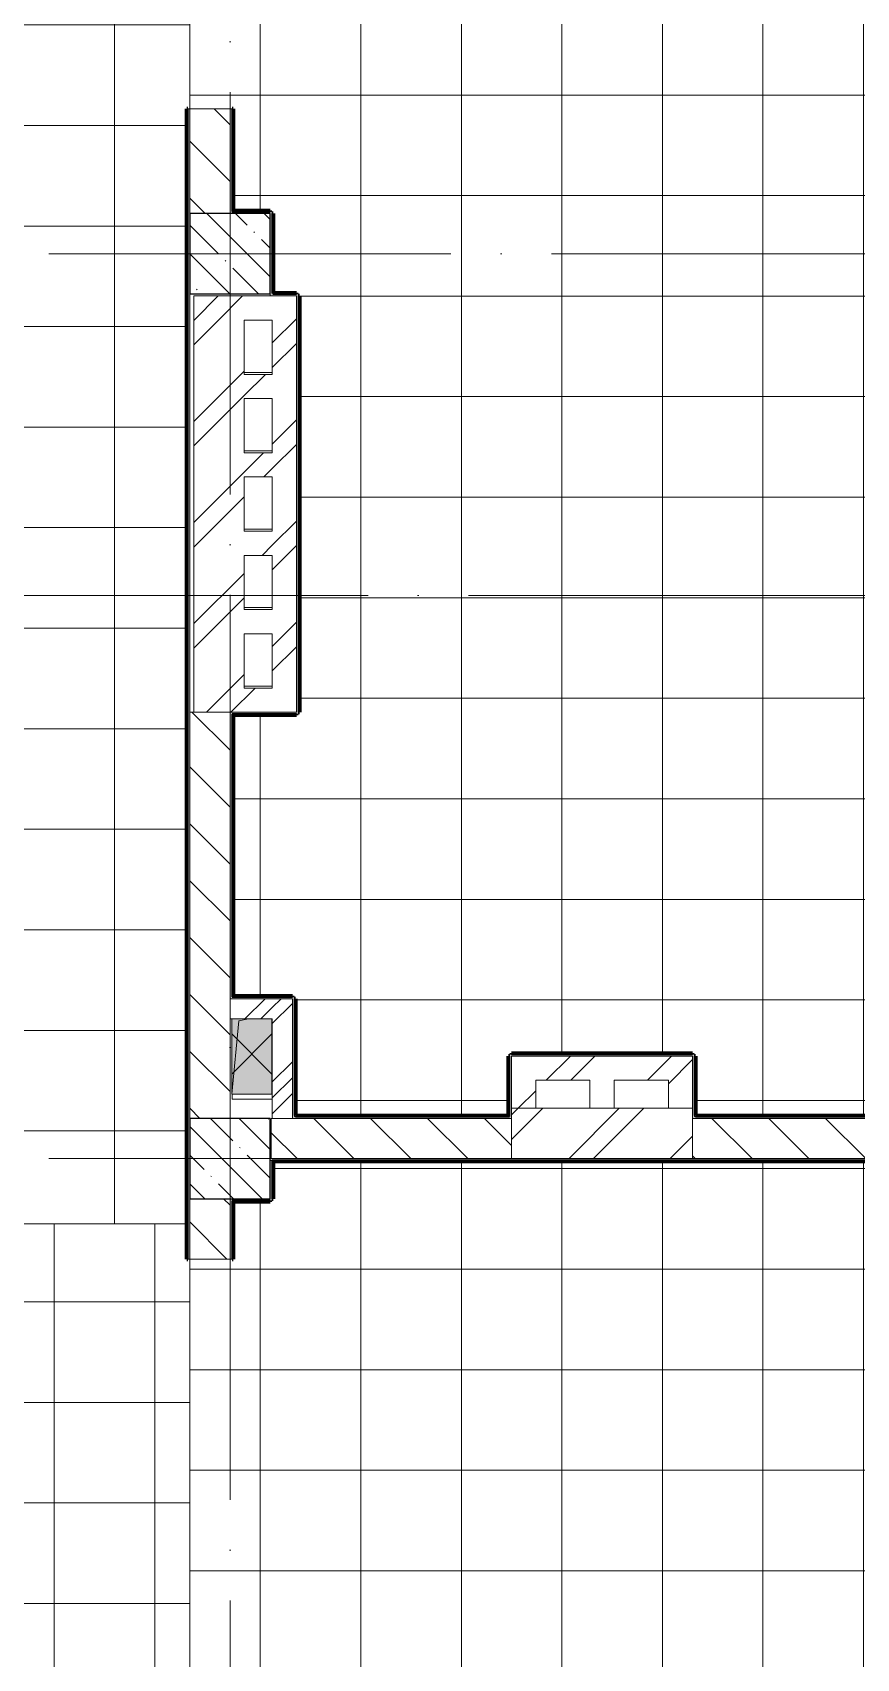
# Model space of a CAD drawing. Header units: millimetres. Extents: x 97 to 215964, y -4577 to 60645.
# Drawn here: x 203066 to 207163, y 10639 to 18725 of the extents above; entities that cross this region are included whole.
import ezdxf

# ---------------------------------------------------------------- set-up
doc = ezdxf.new("R2010")
doc.units = ezdxf.units.MM
doc.linetypes.add('ADSK_Линия сетки', pattern=[2500, 2000, -250, 0, -250])
for name, color, linetype, lineweight in [('A-DETL-GENF-OTLN', 92, 'Continuous', 9), ('A-FLOR-____-OTLN', 192, 'Continuous', 9), ('A-FLOR-____-PATT', 8, 'Continuous', 9), ('A-GENM-____-OTLN', 13, 'Continuous', 9), ('A-WALL-____-MCUT', 113, 'Continuous', 9), ('A-WALL-____-PATT', 111, 'Continuous', 9), ('I-WALL-____-OTLN', 2, 'Continuous', 9), ('S-COLS-____-MCUT', 52, 'Continuous', 9), ('S-COLS-____-OTLN', 52, 'Continuous', 9), ('S-GRID-____-OTLN', 1, 'Continuous', 9)]:
    doc.layers.add(name, color=color, linetype=linetype, lineweight=lineweight)
pattern_1 = [(135, (0, 0), (-141.42136, -141.42136), [])]
pattern_2 = [(45, (0, 0), (-251.4472, 251.4472), []), (45, (0, 381), (-251.4472, 251.4472), [])]
pattern_3 = [(45, (0, 0), (-224.5064, 224.5064), []), (45, (79.38, 0), (0, 449.0128), []), (45, (-79.38, 0), (0, 449.0128), [])]

# ---------------------------------------------------------------- blocks, each defined once
blk = doc.blocks.new('BSC_Колонна _Прямоугольная - 400x400-V94-О_АИ_ПП_8_400_Целиком')
at = {"layer": 'S-COLS-____-OTLN', "lineweight": 5}
h = blk.add_hatch(dxfattribs=at)
h.set_pattern_fill('FP_104', color=256, style=0, pattern_type=2)
h.set_pattern_definition([(135, (-145249.98, -17625), (-142.56192, -142.56192), []), (135, (-145107.42, -17625), (-142.56192, -142.56192), [252.016, -50.403, 3.353, -47.05])])
h.paths.add_polyline_path([(200, -200), (200, 200), (-200, 200), (-200, -200), (127.9, -200)])
at = {"layer": 'S-COLS-____-MCUT', "color": 130, "lineweight": 25}
for p, q in [((200, 200), (-200, 200)), ((-200, 200), (-200, -200)), ((200, -200), (200, 200)), ((-200, -200), (200, -200))]:
    blk.add_line(p, q, dxfattribs=at)
blk = doc.blocks.new('BSC_Колонна _Прямоугольная - 400x400-V96-О_АИ_ПП_8_400_Целиком')
at = {"layer": 'S-COLS-____-OTLN', "lineweight": 5}
h = blk.add_hatch(dxfattribs=at)
h.set_pattern_fill('FP_106', color=256, style=0, pattern_type=2)
h.set_pattern_definition([(135, (-145249.98, -13125), (-142.56192, -142.56192), []), (135, (-145107.42, -13125), (-142.56192, -142.56192), [252.016, -50.403, 3.353, -47.05])])
h.paths.add_polyline_path([(-200, -200), (200, -200), (200, 200), (-200, 200)])
at = {"layer": 'S-COLS-____-MCUT', "color": 130, "lineweight": 25}
for p, q in [((200, 200), (-200, 200)), ((-200, 200), (-200, -200)), ((200, -200), (200, 200)), ((-200, -200), (200, -200))]:
    blk.add_line(p, q, dxfattribs=at)
blk = doc.blocks.new('0083_СОШ675_АР_R22_rvt-1-О_АИ_ПП_8_400_Целиком')
at = {"layer": 'A-WALL-____-PATT', "lineweight": 5}
h = blk.add_hatch(dxfattribs=at)
h.set_pattern_fill('FP_10', color=10, style=0, pattern_type=2)
h.set_pattern_definition(pattern_1)
h.paths.add_polyline_path([(145250, 17825), (145250, 18345), (145050, 18345), (145050, 17825)])
h.paths.add_polyline_path([(145050, 20845), (145250, 20845), (145250, 20990), (145050, 20990)])
h = blk.add_hatch(dxfattribs=at)
h.set_pattern_fill('FP_7', color=10, style=0, pattern_type=2)
h.set_pattern_definition(pattern_2)
h.paths.add_polyline_path([(145460, 17295), (145460, 17415), (145070, 17415), (145070, 17295), (145377.9, 17295)])
h = blk.add_hatch(dxfattribs=at)
h.set_pattern_fill('FP_7', color=10, style=0, pattern_type=2)
h.set_pattern_definition(pattern_2)
h.paths.add_polyline_path([(145460, 15345), (145580, 15345), (145580, 17415), (145460, 17415), (145460, 15465)])
h = blk.add_hatch(dxfattribs=at)
h.set_pattern_fill('FP_7', color=10, style=0, pattern_type=2)
h.set_pattern_definition(pattern_2)
h.paths.add_polyline_path([(145070, 15465), (145320, 15465), (145320, 17295), (145070, 17295), (145070, 15757.4)])
h = blk.add_hatch(dxfattribs=at)
h.set_pattern_fill('FP_7', color=10, style=0, pattern_type=2)
h.set_pattern_definition(pattern_2)
h.paths.add_polyline_path([(145460, 16905), (145460, 17025), (145320, 17025), (145320, 16905), (145377.9, 16905)])
h = blk.add_hatch(dxfattribs=at)
h.set_pattern_fill('FP_7', color=10, style=0, pattern_type=2)
h.set_pattern_definition(pattern_2)
h.paths.add_polyline_path([(145460, 16515), (145460, 16635), (145320, 16635), (145320, 16515), (145377.9, 16515)])
h = blk.add_hatch(dxfattribs=at)
h.set_pattern_fill('FP_7', color=10, style=0, pattern_type=2)
h.set_pattern_definition(pattern_2)
h.paths.add_polyline_path([(145460, 16125), (145460, 16245), (145320, 16245), (145320, 16125), (145377.9, 16125)])
h = blk.add_hatch(dxfattribs=at)
h.set_pattern_fill('FP_7', color=10, style=0, pattern_type=2)
h.set_pattern_definition(pattern_2)
h.paths.add_polyline_path([(145460, 15345), (145460, 15465), (145070, 15465), (145070, 15345), (145377.9, 15345)])
h = blk.add_hatch(dxfattribs=at)
h.set_pattern_fill('FP_10', color=10, style=0, pattern_type=2)
h.set_pattern_definition(pattern_1)
h.paths.add_polyline_path([(145250, 13325), (145250, 15345), (145050, 15345), (145050, 13325)])
h = blk.add_hatch(dxfattribs=at)
h.set_pattern_fill('FP_11', color=10, style=0, pattern_type=2)
h.set_pattern_definition(pattern_3)
h.paths.add_polyline_path([(145460, 13820), (145460, 13920), (145250, 13920), (145250, 13820), (145377.9, 13820)])
h = blk.add_hatch(dxfattribs=at)
h.set_pattern_fill('FP_11', color=10, style=0, pattern_type=2)
h.set_pattern_definition(pattern_3)
h.paths.add_polyline_path([(145460, 13325), (145560, 13325), (145560, 13920), (145460, 13920), (145460, 13803.3)])
h = blk.add_hatch(dxfattribs=at)
h.set_pattern_fill('FP_7', color=10, style=0, pattern_type=2)
h.set_pattern_definition(pattern_2)
h.paths.add_polyline_path([(146770, 13375.1), (146770, 13635.1), (146650, 13635.1), (146650, 13375.1)])
h = blk.add_hatch(dxfattribs=at)
h.set_pattern_fill('FP_7', color=10, style=0, pattern_type=2)
h.set_pattern_definition(pattern_2)
h.paths.add_polyline_path([(146950.1, 13515.1), (147430, 13515.1), (147430, 13635.1), (146770, 13635.1), (146770, 13515.1)])
h = blk.add_hatch(dxfattribs=at)
h.set_pattern_fill('FP_7', color=10, style=0, pattern_type=2)
h.set_pattern_definition(pattern_2)
h.paths.add_polyline_path([(147550, 13375.1), (147550, 13635.1), (147430, 13635.1), (147430, 13375.1)])
h = blk.add_hatch(dxfattribs=at)
h.set_pattern_fill('FP_7', color=10, style=0, pattern_type=2)
h.set_pattern_definition(pattern_2)
h.paths.add_polyline_path([(147160, 13375.1), (147160, 13515.1), (147040, 13515.1), (147040, 13375.1)])
h = blk.add_hatch(dxfattribs=at)
h.set_pattern_fill('FP_7', color=10, style=0, pattern_type=2)
h.set_pattern_definition(pattern_2)
h.paths.add_polyline_path([(147550, 13125.1), (147550, 13375.1), (146650, 13375.1), (146650, 13125.1), (147264.6, 13125.1)])
h = blk.add_hatch(dxfattribs=at)
h.set_pattern_fill('FP_10', color=10, style=0, pattern_type=2)
h.set_pattern_definition(pattern_1)
h.paths.add_polyline_path([(146650, 13125), (146650, 13325), (145455, 13325), (145455, 13125), (146635.7, 13125)])
h = blk.add_hatch(dxfattribs=at)
h.set_pattern_fill('FP_10', color=10, style=0, pattern_type=2)
h.set_pattern_definition(pattern_1)
h.paths.add_polyline_path([(151666.7, 13125), (152545, 13125), (152545, 13325), (147550, 13325), (147550, 13125), (150409, 13125)])
h = blk.add_hatch(dxfattribs=at)
h.set_pattern_fill('FP_10', color=10, style=0, pattern_type=2)
h.set_pattern_definition(pattern_1)
h.paths.add_polyline_path([(145250, 8825), (145250, 10125), (145050, 10125), (145050, 8825)])
h.paths.add_polyline_path([(145250, 12625), (145250, 12925), (145050, 12925), (145050, 12625)])
at = {"layer": 'A-FLOR-____-OTLN', "color": 90}
for p, q in [((145460, 17035), (145320, 17035)), ((145460, 16645), (145320, 16645)), ((145460, 16255), (145320, 16255)), ((145460, 15865), (145320, 15865)), ((145460, 15475), (145320, 15475)), ((147160, 13515), (147430, 13515)), ((145260, 13420), (145260, 13445)), ((145460, 13420), (145260, 13420))]:
    blk.add_line(p, q, dxfattribs=at)
at = {"layer": 'A-WALL-____-MCUT', "color": 50, "lineweight": 13}
for p, q in [((145050, 18345), (145050, 17825)), ((145250, 18345), (145050, 18345)), ((145250, 17825), (145250, 18345)), ((145460, 17415), (145070, 17415)), ((145070, 17415), (145070, 17295)), ((145580, 17415), (145460, 17415)), ((145580, 15345), (145580, 17415)), ((145070, 17295), (145070, 15465)), ((145320, 17295), (145460, 17295)), ((145320, 17025), (145320, 17295)), ((145460, 17295), (145460, 17025)), ((145460, 17025), (145320, 17025)), ((145320, 16905), (145460, 16905)), ((145320, 16635), (145320, 16905)), ((145460, 16905), (145460, 16635)), ((145460, 16635), (145320, 16635)), ((145320, 16515), (145460, 16515)), ((145320, 16245), (145320, 16515)), ((145460, 16515), (145460, 16245)), ((145460, 16245), (145320, 16245)), ((145320, 16125), (145460, 16125)), ((145320, 15855), (145320, 16125)), ((145460, 16125), (145460, 15855)), ((145460, 15855), (145320, 15855)), ((145320, 15735), (145460, 15735)), ((145320, 15465), (145320, 15735)), ((145460, 15735), (145460, 15465)), ((145070, 15465), (145070, 15345)), ((145460, 15465), (145320, 15465)), ((145050, 15345), (145050, 13325)), ((145070, 15345), (145050, 15345)), ((145250, 15345), (145460, 15345)), ((145250, 13325), (145250, 15345)), ((145460, 15345), (145580, 15345)), ((145460, 13920), (145250, 13920)), ((145250, 13920), (145250, 13820)), ((145560, 13920), (145460, 13920)), ((145560, 13325), (145560, 13920)), ((145250, 13820), (145460, 13820)), ((145460, 13820), (145460, 13325)), ((146770, 13635.1), (146650, 13635.1)), ((146650, 13635.1), (146650, 13375.1)), ((147430, 13635.1), (146770, 13635.1)), ((147550, 13635.1), (147430, 13635.1)), ((147550, 13375.1), (147550, 13635.1)), ((146770, 13375.1), (146770, 13515.1)), ((146770, 13515.1), (147040, 13515.1)), ((147040, 13515.1), (147040, 13375.1)), ((147160, 13515.1), (147430, 13515.1)), ((147160, 13375.1), (147160, 13515.1)), ((147430, 13515.1), (147430, 13375.1)), ((146650, 13375.1), (146770, 13375.1)), ((147550, 13375.1), (146650, 13375.1)), ((146650, 13375.1), (146650, 13325)), ((147040, 13375.1), (147160, 13375.1)), ((147430, 13375.1), (147550, 13375.1)), ((147550, 13325), (147550, 13375.1)), ((146650, 13325), (145455, 13325)), ((145455, 13325), (145455, 13125)), ((145460, 13325), (145560, 13325)), ((152545, 13325), (147550, 13325)), ((145455, 13125), (146650, 13125)), ((146650, 13125.1), (147550, 13125.1)), ((147550, 13125), (152545, 13125)), ((145050, 12925), (145050, 12625)), ((145250, 12625), (145250, 12925)), ((145050, 12625), (145250, 12625))]:
    blk.add_line(p, q, dxfattribs=at)
at = {"layer": 'A-WALL-____-MCUT', "color": 10, "lineweight": 5}
for p, q in [((145250, 15345), (145070, 15345)), ((146650, 13325), (146650, 13125.1)), ((146650, 13125), (146650, 13325)), ((147550, 13325), (147550, 13125)), ((147550, 13125.1), (147550, 13325))]:
    blk.add_line(p, q, dxfattribs=at)
at = {"layer": 'S-COLS-____-OTLN', "color": 90, "lineweight": 9}
for name, p in [('BSC_Колонна _Прямоугольная - 400x400-V94-О_АИ_ПП_8_400_Целиком', (145250, 17625)), ('BSC_Колонна _Прямоугольная - 400x400-V96-О_АИ_ПП_8_400_Целиком', (145250, 13125))]:
    blk.add_blockref(name, p, dxfattribs=at)
blk = doc.blocks.new('MiraCad_GMd_-Ut_TaskBox_FormHorizon - MiraCad_GMd_-Ut_TaskBox_FormHorizon-V141-О_АИ_ПП_8_400_Целиком')
at = {"layer": 'A-DETL-GENF-OTLN', "lineweight": 18}
for points in [[(-100, -200), (-64.6, 164.6), (-16, 175), (-100, 175), (-100, 158.3)], [(100, -200), (100, 175), (-100, 175), (-100, -200), (19.6, -200)]]:
    blk.add_hatch(color=256, dxfattribs=at).paths.add_polyline_path(points)
at = {"layer": 'A-DETL-GENF-OTLN', "color": 7}
for p, q in [((-100, 175), (-100, -200)), ((-100, 175), (-100, -200)), ((-100, -200), (-64.6, 164.6)), ((-100, -200), (-64.6, 164.6)), ((-64.6, 164.6), (-16, 175)), ((-64.6, 164.6), (-16, 175)), ((100, 175), (100, -200)), ((100, -200), (-100, -200))]:
    blk.add_line(p, q, dxfattribs=at)
at = {"layer": 'A-GENM-____-OTLN', "color": 170, "lineweight": 18}
for p, q in [((-100, 175), (-100, -200)), ((100, -200), (100, 175)), ((100, 100), (-100, -100)), ((-100, 100), (100, -100)), ((-100, -200), (100, -200))]:
    blk.add_line(p, q, dxfattribs=at)
blk = doc.blocks.new('0083_СОШ675_ВК_R22_rvt-1-О_АИ_ПП_8_400_Целиком')
at = {"layer": 'A-GENM-____-OTLN', "color": 170, "lineweight": 18}
blk.add_blockref('MiraCad_GMd_-Ut_TaskBox_FormHorizon - MiraCad_GMd_-Ut_TaskBox_FormHorizon-V141-О_АИ_ПП_8_400_Целиком', (145358.3, 13645), dxfattribs=at)

msp = doc.modelspace()

# ---------------------------------------------------------------- hatches: boundary and pattern name
at = {"layer": 'A-FLOR-____-PATT'}
h = msp.add_hatch(dxfattribs=at)
h.set_pattern_fill('FP_206', color=256, style=0, pattern_type=2)
h.set_pattern_definition([(270, (201472.87, 27262.5), (500, 3e-14), []), (0, (201472.87, 27262.5), (0, 500), [])])
h.paths.add_polyline_path([(197924.802038, 37392.628452), (197923.387824, 37392.628452), (197924.667312, 37391.10716)])
h.paths.add_polyline_path([(197788.192734, 37236.941352), (197788.011005, 37237.629401), (197788.011005, 37236.947612)])
h.paths.add_polyline_path([(197767.887824, 37235.622618), (197772.974177, 37236.445886), (197767.024761, 37236.184575)])
h.paths.add_polyline_path([(197611.611796, 37385.366863), (197611.387824, 37392.628452), (197610.973611, 37392.628452), (197611.193323, 37390.128452)])
h.paths.add_polyline_path([(199410.387824, 13382.982684), (199410.387824, 13381.56847), (199412.887824, 13382.761283)])
h.paths.add_polyline_path([(199566.074924, 13246.37338), (199565.386875, 13246.191651), (199565.918382, 13241.828751)])
h.paths.add_polyline_path([(199417.649412, 13069.792442), (199420.195401, 13069.193404), (199415.100951, 13069.56847)])
h.paths.add_polyline_path([(200402.52062, 12800), (203832.865903, 12800.657374), (203832.865903, 18345), (203847.865903, 18345), (203847.865903, 20845), (203832.865903, 20845), (203832.865903, 27299.999414), (203847.865903, 27299.999414), (203847.700658, 29799.999414), (203832.865903, 29799.999414), (203832.865903, 36649.999414), (203847.865903, 36649.999414), (203847.865903, 39149.999414), (203832.865903, 39149.999414), (203832.865903, 42694.998706), (203847.865903, 42694.998706), (203847.865903, 43944.998706), (203832.865903, 43944.998706), (203832.865903, 45324.968424), (199262.887824, 45324.968424), (199262.887824, 39459.99902), (199247.865903, 39459.99902), (199247.887824, 38359.99902), (199262.887824, 38359.99902), (199262.887824, 37555.15091), (199257.887824, 37555.15091), (199257.887824, 37545.151496), (199247.887824, 37545.151496), (199247.865903, 37540.151496), (198019.022324, 37540.151496), (198019.022324, 37535.151496), (197925.387824, 37535.151496), (197924.762891, 37382.820875), (197918.31036, 37348.891829), (197916.481042, 37342.038512), (197911.046857, 37328.878452), (197903.767744, 37314.878452), (197895.349741, 37300.680243), (197890.198852, 37294.711504), (197884.02089, 37286.885628), (197876.471608, 37279.64838), (197869.791653, 37273.155406), (197860.792223, 37266.447853), (197853.6891, 37261.142265), (197843.584632, 37255.440693), (197833.330333, 37249.835547), (197823.933711, 37245.623996), (197823.117216, 37246.310615), (197798.072595, 37238.660313), (197777.949415, 37236.03967), (197757.717507, 37236.044177), (197734.74592, 37239.269516), (197712.398771, 37245.409992), (197697.092052, 37252.610278), (197673.981369, 37266.522558), (197665.983996, 37274.081281), (197645.576797, 37293.809186), (197639.398835, 37303.564741), (197626.901043, 37324.254361), (197614.544651, 37362.443681), (197611.727947, 37378.612398), (197610.387824, 37508.454365), (197610.387824, 37535.151496), (197516.753324, 37535.151496), (197516.753324, 37540.151496), (195512.887824, 37540.151496), (195512.887824, 33539.968424), (199247.887824, 33539.968424), (199247.887824, 33534.968424), (199257.887824, 33534.968424), (199257.887824, 33524.968424), (199262.887824, 33524.967838), (199262.887824, 32015.000398), (199047.865903, 32015.000398), (199047.887824, 30515.000398), (199262.887824, 30513.97172), (199262.887824, 28124.296143), (199257.887824, 28124.296143), (199257.887824, 28114.296143), (199247.887824, 28114.296143), (199247.865903, 28109.296143), (195687.865903, 28109.296143), (195687.865903, 27787.500586), (195682.865903, 27787.500586), (195682.865903, 27777.500586), (195672.865903, 27777.500586), (195672.399768, 27772.500586), (195562.888824, 27772.500586), (195562.888824, 27787.5), (195497.866903, 27787.5), (195497.887824, 25674.999986), (195512.888824, 25674.999986), (195512.888824, 25640.000161), (199257.887824, 25640.000161), (199257.887824, 25625.000161), (199262.887824, 25624.986828), (199262.887824, 24992.999575), (199247.865903, 24992.999575), (199247.887824, 23892.999575), (199262.887824, 23892.999575), (199262.887824, 23215.119334), (199247.865903, 23215.119334), (199247.865903, 23154.166194), (199047.865903, 23154.166194), (199047.865903, 22229.166194), (199247.865903, 22229.166194), (199247.887824, 22115.119334), (199262.887824, 22115.119334), (199262.887824, 21113.999393), (199247.865903, 21113.999393), (199247.887824, 20013.999393), (199262.887824, 20013.999393), (199262.887824, 18423.996862), (199247.865903, 18423.996862), (199247.887824, 17323.996862), (199262.887824, 17323.996862), (199262.887824, 13477.20297), (199267.887824, 13477.20297), (199267.887824, 13383.56847), (199420.195401, 13382.943537), (199454.124447, 13376.491006), (199460.977764, 13374.661688), (199474.137824, 13369.227503), (199488.137824, 13361.948389), (199502.336033, 13353.530387), (199508.304772, 13348.379498), (199516.130648, 13342.201536), (199523.367896, 13334.652254), (199529.86087, 13327.972298), (199536.568423, 13318.972869), (199541.874011, 13311.869746), (199547.575582, 13301.765278), (199553.180729, 13291.510979), (199557.39228, 13282.114357), (199556.435004, 13282.114357), (199564.355962, 13256.253241), (199566.972099, 13236.238787), (199566.972099, 13215.898153), (199563.919042, 13193.695589), (199557.606284, 13170.579417), (199550.405998, 13155.272698), (199536.493717, 13132.162015), (199528.934995, 13124.164642), (199509.207089, 13103.757443), (199499.451535, 13097.579481), (199478.761915, 13085.081689), (199440.572595, 13072.725297), (199424.403878, 13069.908593), (199410.387824, 13068.56847), (199267.887824, 13068.56847), (199267.887824, 12974.93397), (199262.887824, 12974.93397), (199262.887824, 12800)])
h.paths.add_polyline_path([(199450.806364, 13111.353879), (199471.632785, 13120.555472), (199480.003322, 13126.396256), (199477.961369, 13126.223599), (199451.866281, 13111.941688)])
h.paths.add_polyline_path([(199381.420424, 13109.302634), (199378.950723, 13110.802007), (199381.182491, 13109.378018)])
h.paths.add_polyline_path([(199449.969864, 13111.941688), (199477.480571, 13124.725245), (199458.332911, 13114.340559), (199450.634186, 13112.133905)])
h.paths.add_polyline_path([(199326.267244, 13139.447889), (199322.442737, 13144.818223), (199324.836966, 13141.311863)])
h.paths.add_polyline_path([(199316.241162, 13153.470636), (199319.894284, 13147.753292), (199316.672604, 13152.828382)])
h.paths.add_polyline_path([(199304.159371, 13173.403647), (199303.022228, 13177.075399), (199304.061877, 13173.642867)])
h.paths.add_polyline_path([(199524.462517, 13180.387444), (199528.606115, 13193.187148), (199525.246971, 13182.864978), (199524.537222, 13180.623383)])
h.paths.add_polyline_path([(199561.991207, 13187.86265), (199564.321966, 13195.883699), (199563.045551, 13192.671369), (199562.617292, 13190.718139)])
h.paths.add_polyline_path([(199560.245341, 13181.557037), (199561.991207, 13187.86265), (199560.570982, 13185.59508)])
h.paths.add_polyline_path([(199430.519365, 13195.574533), (199428.95827, 13195.574533), (199430.314162, 13195.52916)])
h.paths.add_polyline_path([(199412.887824, 13190.503663), (199430.519365, 13193.999847), (199416.47194, 13191.247251)])
h.paths.add_polyline_path([(199383.449713, 13205.62177), (199382.75014, 13208.66847), (199382.75014, 13207.11843)])
h.paths.add_polyline_path([(199442.325936, 13246.51517), (199443.025508, 13243.46847), (199443.025508, 13245.01851)])
h.paths.add_polyline_path([(199444.75148, 13244.46496), (199431.284315, 13256.42956), (199439.093423, 13249.837312), (199443.887824, 13245.194974)])
h.paths.add_polyline_path([(199437.923755, 13201.032539), (199446.158209, 13212.921963), (199448.201287, 13224.1522), (199447.481747, 13234.275465), (199447.481747, 13229.833749), (199447.01629, 13218.167755), (199443.887824, 13210.020574), (199437.967351, 13201.11595)])
h.paths.add_polyline_path([(199531.144628, 13201.745631), (199533.665905, 13212.989197), (199531.213738, 13202.061308)])
h.paths.add_polyline_path([(199387.105114, 13249.675605), (199396.817379, 13256.562407), (199393.707276, 13255.253673), (199387.296508, 13249.837312)])
h.paths.add_polyline_path([(199381.024168, 13207.67198), (199378.087824, 13226.06847), (199379.791835, 13238.206915), (199381.887824, 13242.116366), (199378.403928, 13234.686091), (199377.574361, 13227.98474), (199378.293901, 13217.861476), (199380.75716, 13208.66847)])
h.paths.add_polyline_path([(199566.711214, 13225.02036), (199567.199526, 13227.267866), (199566.57039, 13231.154823), (199566.57039, 13225.199617)])
h.paths.add_polyline_path([(199412.887824, 13261.633277), (199395.256284, 13258.137094), (199409.303709, 13260.889689)])
h.paths.add_polyline_path([(199430.688771, 13256.855398), (199418.372039, 13260.896054), (199422.467351, 13260.06226), (199430.590381, 13256.888188)])
h.paths.add_polyline_path([(199528.739274, 13258.330232), (199525.461267, 13269.363967), (199528.154288, 13259.965212), (199528.606115, 13258.702398)])
h.paths.add_polyline_path([(199501.481597, 13309.045593), (199500.938682, 13310.825077), (199500.517879, 13310.825077)])
h.paths.add_polyline_path([(199311.756937, 13292.034135), (199314.820301, 13295.283593), (199312.347152, 13292.823258)])
h.paths.add_polyline_path([(199340.009979, 13321.796052), (199361.195154, 13332.698369), (199373.449204, 13340.195252), (199354.142864, 13331.581468), (199345.772326, 13325.740684), (199340.954564, 13322.442671)])
h.paths.add_polyline_path([(199342.353594, 13323.150509), (199356.458804, 13332.156582), (199371.840592, 13339.047949), (199371.840592, 13338.174885), (199343.123656, 13323.542876)])
h.paths.add_polyline_path([(199480.003322, 13326.513911), (199462.801865, 13335.934066), (199472.478543, 13330.451214), (199478.541386, 13326.885001)])
h.paths.add_polyline_path([(199467.190833, 13333.996392), (199466.695959, 13335.239104), (199466.751657, 13334.283196)])
h.paths.add_polyline_path([(199451.731204, 13340.497378), (199449.72818, 13340.421172), (199450.634186, 13340.732142)])
h.paths.add_polyline_path([(199436.330641, 13343.923467), (199436.330641, 13344.504488), (199433.573646, 13344.394384)])
h.paths.add_polyline_path([(199427.652442, 13345.405773), (199427.435108, 13346.06847), (199424.291558, 13345.96593)])
h.paths.add_polyline_path([(195497.865903, 36525), (195497.887824, 36525), (195497.865903, 36925)])
h.paths.add_polyline_path([(197727.414434, 37240.911966), (197729.682004, 37241.025069), (197727.414434, 37242.445294), (197724.123516, 37242.426986), (197727.226166, 37240.998637)])
h.paths.add_polyline_path([(197800.149586, 37274.277002), (197811.183321, 37277.555008), (197801.784566, 37274.861988)])
h.paths.add_polyline_path([(197701.922159, 37288.997564), (197698.672701, 37292.060928), (197701.133036, 37289.58778)])
h.paths.add_polyline_path([(197672.160243, 37317.250606), (197661.257926, 37338.435781), (197653.761042, 37350.689832), (197662.374827, 37331.383491), (197668.215611, 37323.012953), (197671.513624, 37318.195192)])
h.paths.add_polyline_path([(197670.805785, 37319.594221), (197661.799712, 37333.699432), (197654.908345, 37349.081219), (197655.781409, 37349.081219), (197670.413419, 37320.364283)])
h.paths.add_polyline_path([(197868.333266, 37323.012953), (197877.753421, 37340.214411), (197872.270568, 37330.537733), (197868.704355, 37324.47489)])
h.paths.add_polyline_path([(197875.815746, 37335.825443), (197877.058458, 37336.320317), (197876.10255, 37336.264618)])
h.paths.add_polyline_path([(197882.316732, 37351.285072), (197882.240526, 37353.288096), (197882.551496, 37352.38209)])
h.paths.add_polyline_path([(197788.334524, 37360.69034), (197785.287824, 37359.990768), (197788.116333, 37360.588353)])
h.paths.add_polyline_path([(197786.284315, 37358.264796), (197798.248914, 37371.731961), (197791.656666, 37363.922853), (197787.743206, 37359.990768)])
h.paths.add_polyline_path([(197744.280689, 37364.345741), (197737.359906, 37374.184824), (197738.702621, 37370.947903), (197744.118982, 37364.537136)])
h.paths.add_polyline_path([(197767.887824, 37354.745144), (197777.658923, 37355.953629), (197771.653103, 37355.534529), (197759.987109, 37355.999985), (197751.839928, 37359.128452), (197759.270203, 37355.644556), (197765.971555, 37354.814989), (197767.073775, 37354.774815)])
h.paths.add_polyline_path([(197803.452631, 37390.128452), (197802.697279, 37390.163738), (197802.709043, 37393.712567)])
h.paths.add_polyline_path([(197798.381761, 37407.759992), (197798.381761, 37406.198897), (197798.432959, 37407.528452)])
h.paths.add_polyline_path([(197798.674752, 37372.327505), (197802.715408, 37384.644237), (197802.955413, 37393.827267), (197799.956448, 37407.759992), (197802.685246, 37393.827267), (197801.881614, 37380.548925), (197798.808374, 37372.728452)])
h.paths.add_polyline_path([(197747.441124, 37419.566563), (197750.487824, 37420.266136), (197748.617667, 37420.116506)])
h.paths.add_polyline_path([(197882.602415, 37428.046992), (197873.400822, 37448.873412), (197867.560038, 37457.24395), (197867.732696, 37455.201996), (197882.014606, 37429.106908)])
h.paths.add_polyline_path([(197792.923755, 37415.164383), (197781.034332, 37423.398836), (197769.804094, 37425.441915), (197759.68083, 37424.722375), (197764.122545, 37424.722375), (197775.788539, 37424.256918), (197783.93572, 37421.128452), (197792.840344, 37415.207978)])
h.paths.add_polyline_path([(197651.121988, 37421.595852), (197652.621361, 37424.065553), (197651.197372, 37421.833785)])
h.paths.add_polyline_path([(197882.014606, 37427.210491), (197869.231049, 37454.721199), (197879.615736, 37435.573539), (197881.77257, 37428.046992)])
h.paths.add_polyline_path([(197681.267244, 37476.749032), (197686.637577, 37480.573539), (197683.131217, 37478.179309)])
h.paths.add_polyline_path([(197695.28999, 37486.775114), (197689.572646, 37483.121992), (197694.647736, 37486.343672)])
h.paths.add_polyline_path([(197715.223001, 37498.856905), (197718.894753, 37499.994048), (197715.462221, 37498.954399)])
h.paths.add_polyline_path([(197813.568851, 37501.703145), (197802.871404, 37505.394915), (197811.091317, 37502.487599), (197813.332911, 37501.77785)])
h.paths.add_polyline_path([(197792.210663, 37508.385255), (197780.863589, 37510.92016), (197791.894987, 37508.454365)])
h = msp.add_hatch(dxfattribs=at)
h.set_pattern_fill('FP_192', color=256, style=0, pattern_type=2)
h.set_pattern_definition([(0, (207697.87, 17913.87), (0, 500), []), (90, (207697.87, 17913.87), (-500, 3e-14), [])])
h.paths.add_polyline_path([(209206.839678, 13340.004543), (211325.887824, 13340.004543), (211325.887824, 13720.73942), (211330.887824, 13720.73942), (211330.887824, 13730.73942), (211340.887824, 13730.73942), (211340.887824, 13735.73942), (211532.887824, 13735.73942), (211532.887824, 17409.996629), (211340.887824, 17409.996629), (211340.887824, 17419.996629), (211325.887824, 17419.996629), (211325.887824, 18550.000586), (211330.887824, 18550.000586), (211330.887824, 18560.000586), (211340.887824, 18560.000586), (211340.887824, 18565.000586), (211532.865903, 18565.000586), (211532.865903, 21910), (211340.887824, 21910), (211340.887824, 21915), (211330.887824, 21915), (211330.887824, 21925), (211325.887824, 21925), (211325.865903, 22427.72999), (204137.887824, 22427.72999), (204137.887824, 22467.72999), (211325.865903, 22467.72999), (211325.865903, 22502.72999), (204062.700658, 22502.72999), (204062.700658, 22340.000586), (204377.865903, 22340.000586), (204377.865903, 22335.000586), (204387.865903, 22335.000586), (204387.865903, 22325.000586), (204392.865903, 22324.13791), (204392.865903, 20990), (204387.865903, 20990), (204387.865903, 20980), (204377.865903, 20980), (204377.227867, 20975), (204062.865903, 20975), (204062.865903, 20845), (203847.865903, 20845), (203847.887824, 18345), (204062.865903, 18345), (204062.865903, 17840.000586), (204247.865903, 17840.000586), (204248.254748, 17835.000586), (204257.865903, 17835.000586), (204257.865903, 17825.000586), (204262.865903, 17825.000586), (204262.865903, 17430.001172), (204377.887824, 17430.001172), (204377.887824, 17425.001172), (204387.887824, 17425.001172), (204387.887824, 17415.001172), (204392.887824, 17415), (204392.887824, 15344.997215), (204387.887824, 15344.997215), (204387.869322, 15334.997215), (204377.887824, 15334.997215), (204377.633416, 15329.997215), (204062.887824, 15329.997215), (204062.887824, 13934.999414), (204357.887824, 13934.999414), (204358.387824, 13929.999414), (204367.887824, 13929.999414), (204367.887824, 13919.999414), (204372.887824, 13919.999414), (204372.887824, 13340.004543), (205432.865903, 13340.004543), (205433.560082, 13635.11992), (205437.865903, 13635.11992), (205437.865903, 13645.11992), (205447.865903, 13645.11992), (205447.865903, 13650.11992), (206347.865903, 13650.11992), (206347.865903, 13645.11992), (206357.865903, 13645.11992), (206357.865903, 13635.11992), (206362.865903, 13634.187628), (206362.865903, 13340.004543), (206691.319947, 13340.004543)])
h.paths.add_polyline_path([(204377.887824, 15344.997215), (204377.843981, 15345), (204377.869273, 15344.997215)])
h.paths.add_polyline_path([(204247.843981, 17415.001172), (204247.865903, 17415.001172), (204247.843981, 17424.993865)])
h.paths.add_polyline_path([(211347.861456, 17424.996629), (211347.865903, 17425), (211347.865903, 17825), (211340.887824, 17825), (211340.887824, 17424.996629), (211345.516473, 17424.996629)])
h.paths.add_polyline_path([(211547.865903, 17424.996629), (211547.865903, 17424.999414), (211537.99754, 17424.999414)])
h.paths.add_polyline_path([(211347.843981, 21925), (211347.843981, 22325), (211340.865903, 22325), (211340.887824, 21925)])
h = msp.add_hatch(dxfattribs=at)
h.set_pattern_fill('FP_191', color=256, style=0, pattern_type=2)
h.set_pattern_definition([(0, (207697.87, 6575), (0, 500), []), (90, (207697.87, 6575), (-500, 3e-14), [])])
h.paths.add_polyline_path([(204780.386709, 40.000586), (211332.865903, 40.000586), (211332.865903, 225), (211337.865903, 225.753424), (211337.865903, 235.000586), (211347.865903, 235.000586), (211348.676745, 240.000586), (211532.865903, 240.000586), (211532.865903, 3910.000586), (211340.843981, 3910.000586), (211340.843981, 3915.000586), (211330.843981, 3915.000586), (211330.843981, 3925), (211325.843981, 3925), (211325.843981, 4741.090714), (211330.843981, 4741.090714), (211330.843981, 4751.090714), (211340.843981, 4751.090714), (211340.843981, 4756.090714), (211532.865903, 4756.090714), (211532.865903, 6325.000586), (204404.887824, 6325.000586), (204404.887824, 6365.000586), (211532.865903, 6365.000586), (211532.865903, 8410.000586), (211340.843981, 8410.000586), (211340.843981, 8420.000586), (211325.843981, 8420.000586), (211325.843981, 9415.355837), (211330.843981, 9415.355837), (211330.843981, 9425.355837), (211340.843981, 9425.355837), (211340.843981, 9430.355837), (211532.865903, 9430.355837), (211532.865903, 12910.000586), (211347.865903, 12910.000586), (211347.865903, 12915.000586), (211337.865903, 12915.000586), (211337.865903, 12925), (211332.865903, 12925.422544), (211332.865903, 13110.11992), (204262.865903, 13110.11992), (204262.865903, 12925.235296), (204257.865903, 12925), (204257.865903, 12915.235296), (204247.865903, 12915.235296), (204246.811281, 12910.235296), (204062.865903, 12910.235296), (204062.865903, 12625), (203847.865903, 12625), (203847.887824, 10125), (204062.865903, 10125), (204062.865903, 8840.001172), (204377.865903, 8840.001172), (204377.865903, 8835.001172), (204387.865903, 8835.001172), (204387.865903, 8825.001172), (204402.887824, 8825), (204402.887824, 3925), (204387.865903, 3925), (204387.865903, 3915.000586), (204377.865903, 3915.000586), (204377.865903, 3910.000586), (204062.865903, 3910.000586), (204062.865903, 3274.999414), (203847.865903, 3274.999414), (203847.887824, 774.999414), (204062.865903, 773.869278), (204062.865903, 240.000586), (204247.865903, 240.000586), (204247.865903, 235.000586), (204257.865903, 235.000586), (204257.865903, 225.000586), (204262.865903, 225), (204262.865903, 40.000586)])
h.paths.add_polyline_path([(211347.865903, 3925.000586), (211347.865903, 4325), (211340.843981, 4325), (211340.843981, 3925.000586)])
h.paths.add_polyline_path([(211547.865903, 4740), (211547.806705, 4741.090714), (211547.844567, 4740)])
h.paths.add_polyline_path([(211347.865903, 8425.000586), (211347.865903, 8825), (211340.843981, 8825), (211340.843981, 8425.000586), (211347.85569, 8425.000586)])
h = msp.add_hatch(dxfattribs=at)
h.set_pattern_fill('FP_207', color=256, style=0, pattern_type=2)
h.set_pattern_definition([(0, (199672.87, 6412.5), (0, 500), []), (90, (199672.87, 6412.5), (-500, 3e-14), [])])
h.paths.add_polyline_path([(199773.640687, 40.000586), (203447.865903, 40.000586), (203447.865903, 225), (203452.865903, 225.000586), (203452.865903, 235.000586), (203462.865903, 235.000586), (203462.865903, 240.000586), (203832.865903, 240.000586), (203832.865903, 774.999414), (203847.865903, 774.999414), (203847.865903, 3274.999414), (203832.865903, 3274.999414), (203832.865903, 10125), (203847.865903, 10125), (203847.865903, 12625), (203832.865903, 12625), (203832.865903, 12800), (199257.887824, 12800), (199257.887824, 12790.000586), (199247.887824, 12790.000586), (199247.887824, 12785.000586), (195737.887825, 12785.000586), (195737.887825, 12470.000607), (195732.887825, 12470.000607), (195732.887218, 12460.000607), (195722.887825, 12460.000607), (195722.173539, 12455.000607), (195512.887824, 12455.000607), (195512.887824, 11925), (195497.865903, 11924.225435), (195497.887824, 10825), (195512.887824, 10825), (195512.887824, 10440.001172), (199247.887824, 10440.001172), (199247.887824, 10435.001172), (199257.887824, 10435.001172), (199257.887824, 10425.001172), (199262.887824, 10424.940931), (199262.887824, 8749.999414), (199247.865903, 8749.999414), (199247.865903, 8714.999414), (199047.865903, 8714.999414), (199047.887824, 7109.999414), (199262.887824, 7110.001172), (199262.887824, 240.000586), (199652.865903, 240.000586), (199652.865903, 235.000586), (199662.865903, 235.000586), (199662.865903, 225.000586), (199667.865903, 224.615949), (199667.865903, 40.000586)])
at = {"layer": 'A-WALL-____-PATT'}
h = msp.add_hatch(color=7, dxfattribs=at)
h.paths.add_polyline_path([(203847.865903, 12800.000586), (203847.865903, 18345), (203837.865903, 18345), (203837.865903, 12800.000586)])
h.paths.add_polyline_path([(203847.865903, 20845), (203847.865903, 26724.296143), (203837.865903, 26724.296143), (203837.865903, 20845)])
h = msp.add_hatch(color=7, dxfattribs=at)
h.paths.add_polyline_path([(204057.865903, 17835.000586), (204057.865903, 18345), (204047.865903, 18345), (204047.865903, 17835.000586)])
h.paths.add_polyline_path([(204057.865903, 20845), (204057.865903, 20990), (204047.865903, 20990), (204047.865903, 20845)])
for points in [[(204247.865903, 17825.000586), (204247.865903, 17835.000586), (204047.865903, 17835.000586), (204047.865903, 17825.000586), (204175.800216, 17825.000586)], [(204247.865903, 17415.001172), (204257.865903, 17415.001172), (204257.865903, 17835.000586), (204247.865903, 17835.000586), (204247.865903, 17425)], [(204377.887824, 17415.001172), (204377.887824, 17425.001172), (204257.865903, 17425.001172), (204257.865903, 17415.001172)], [(204377.887824, 15344.997215), (204387.887824, 15344.997215), (204387.887824, 17425.001172), (204377.887824, 17425.001172), (204377.887824, 15757.377341)], [(204047.887824, 15334.997215), (204387.887824, 15334.997215), (204387.887824, 15344.997215), (204047.887824, 15344.997215)], [(204057.887824, 13919.999414), (204057.887824, 15334.997215), (204047.887824, 15334.997215), (204047.887824, 13919.999414)], [(204357.887824, 13919.999414), (204367.887824, 13919.999414), (204367.887824, 13929.999414), (204057.887824, 13929.999414), (204057.887824, 13919.999414), (204175.800216, 13919.999414)], [(204367.887824, 13335.004543), (204367.887824, 13919.999414), (204357.887824, 13919.999414), (204358.387824, 13335.004543)], [(205447.865903, 13335.004543), (205447.865903, 13645.11992), (205437.865903, 13645.11992), (205437.865903, 13335.004543)], [(206347.865903, 13635.11992), (206357.865903, 13635.11992), (206357.865903, 13645.11992), (205447.865903, 13645.11992), (205447.865903, 13635.11992), (206062.44911, 13635.11992)], [(206357.865903, 13335.004543), (206357.865903, 13635.11992), (206347.865903, 13635.11992), (206347.865903, 13335.004543)], [(204358.387824, 13325.004543), (205447.865903, 13325.004543), (205447.865903, 13335.004543), (204358.387824, 13335.004543)], [(211093.488571, 13325.004543), (211340.887824, 13325.004543), (211340.887824, 13335.004543), (206347.865903, 13335.004543), (206347.865903, 13325.004543), (210464.599544, 13325.004543)], [(211337.865903, 13115.11992), (211337.865903, 13125.11992), (204247.865903, 13125.11992), (204247.865903, 13115.11992), (211093.488571, 13115.11992)], [(204257.865903, 12915.235296), (204257.865903, 13115.11992), (204247.865903, 13115.11992), (204247.865903, 12915.235296)], [(204057.865903, 12915.235296), (204247.865903, 12915.235296), (204247.865903, 12925), (204047.865903, 12925), (204047.865903, 12915.235296)]]:
    msp.add_hatch(color=7, dxfattribs=at).paths.add_polyline_path(points)
h = msp.add_hatch(color=7, dxfattribs=at)
h.paths.add_polyline_path([(204047.865903, 8825.000586), (204057.865903, 8825.000586), (204057.865903, 10125), (204047.865903, 10125), (204047.865903, 9895.192261)])
h.paths.add_polyline_path([(204057.865903, 12625), (204057.865903, 12915.235296), (204047.865903, 12915.235296), (204047.865903, 12625)])
h = msp.add_hatch(color=7, dxfattribs=at)
h.paths.add_polyline_path([(203847.865903, 235.000586), (203847.865903, 774.999414), (203837.865903, 774.999414), (203837.865903, 235.000586)])
h.paths.add_polyline_path([(203847.865903, 3274.999414), (203847.865903, 10125), (203837.865903, 10125), (203837.865903, 3274.999414)])
h.paths.add_polyline_path([(203837.865903, 12625), (203847.865903, 12625), (203847.865903, 12800.000586), (203837.865903, 12800.000586)])

# ---------------------------------------------------------------- linework, layer by layer
at = {"layer": 'A-FLOR-____-OTLN'}
for p, q in [((203847.865903, 20845), (203847.865903, 18345)), ((199262.887824, 12800), (203832.865903, 12800)), ((203847.865903, 12625), (203847.865903, 10125))]:
    msp.add_line(p, q, dxfattribs=at)
at = {"layer": 'A-WALL-____-MCUT', "color": 7}
for p, q in [((203837.865903, 18345), (203837.865903, 12625)), ((203847.865903, 18345), (203837.865903, 18345)), ((203847.865903, 17825), (203847.865903, 18345)), ((204057.865903, 18345), (204047.865903, 18345)), ((204047.865903, 18345), (204047.865903, 17825.000586)), ((204057.865903, 17835.000586), (204057.865903, 18345)), ((204257.865903, 17835.000586), (204057.865903, 17835.000586)), ((204257.865903, 17425.001172), (204257.865903, 17835.000586)), ((203847.865903, 13325), (203847.865903, 17425)), ((204247.865903, 17425), (204247.865903, 17415.001172)), ((204247.865903, 17415.001172), (204377.887824, 17415.001172)), ((204387.887824, 17425.001172), (204257.865903, 17425.001172)), ((204377.887824, 17415.001172), (204377.887824, 15344.997215)), ((204387.887824, 15334.997215), (204387.887824, 17425.001172)), ((204377.887824, 15344.997215), (204047.887824, 15344.997215)), ((204047.887824, 15344.997215), (204047.887824, 13919.999414)), ((204057.887824, 15334.997215), (204387.887824, 15334.997215)), ((204057.887824, 13929.999414), (204057.887824, 15334.997215)), ((204047.887824, 13919.999414), (204357.887824, 13919.999414)), ((204367.887824, 13929.999414), (204057.887824, 13929.999414)), ((204357.887824, 13919.999414), (204357.887824, 13335.004543)), ((204367.887824, 13335.004543), (204367.887824, 13929.999414)), ((205437.865903, 13645.11992), (205437.865903, 13335.004543)), ((206357.865903, 13645.11992), (205437.865903, 13645.11992)), ((205447.865903, 13325.004543), (205447.865903, 13635.11992)), ((205447.865903, 13635.11992), (206347.865903, 13635.11992)), ((206347.865903, 13635.11992), (206347.865903, 13325.004543)), ((206357.865903, 13335.004543), (206357.865903, 13645.11992)), ((204357.887824, 13335.004543), (204358.387824, 13335.004543)), ((204358.387824, 13335.004543), (204358.387824, 13325.004543)), ((204358.387824, 13325.004543), (205447.865903, 13325.004543)), ((205437.865903, 13335.004543), (204367.887824, 13335.004543)), ((206347.865903, 13325.004543), (211340.887824, 13325.004543)), ((211330.887824, 13335.004543), (206357.865903, 13335.004543)), ((211347.865903, 13125.11992), (204247.865903, 13125.11992)), ((204247.865903, 13115.11992), (211337.865903, 13115.11992)), ((204257.865903, 12915.235296), (204257.865903, 13115.11992)), ((203847.865903, 12625), (203847.865903, 12925)), ((204047.865903, 12925), (204047.865903, 12625)), ((204057.865903, 12915.235296), (204257.865903, 12915.235296)), ((204057.865903, 12625), (204057.865903, 12915.235296)), ((203837.865903, 12625), (203847.865903, 12625)), ((204047.865903, 12625), (204057.865903, 12625))]:
    msp.add_line(p, q, dxfattribs=at)
at = {"layer": 'I-WALL-____-OTLN', "color": 5, "lineweight": 90}
for p, q in [((203832.865903, 12625), (203832.865903, 18345)), ((203837.865903, 18345), (203832.865903, 18345)), ((204062.865903, 18345), (204057.865903, 18345)), ((204062.865903, 18345), (204062.865903, 17835.000586)), ((204057.865903, 17840.000586), (204247.865903, 17840.000586)), ((204247.865903, 17835.000586), (204247.865903, 17840.000586)), ((204262.865903, 17825.000586), (204257.865903, 17825.000586)), ((204262.865903, 17825.000586), (204262.865903, 17430.001172)), ((204262.865903, 17430.001172), (204377.887824, 17430.001172)), ((204377.887824, 17425.001172), (204377.887824, 17430.001172)), ((204392.887824, 17415.001172), (204387.887824, 17415.001172)), ((204392.887824, 17415.001172), (204392.887824, 15344.997215)), ((204377.887824, 15329.997215), (204057.887824, 15329.997215)), ((204062.887824, 15335.153465), (204062.887824, 13929.999414)), ((204377.887824, 15329.997215), (204377.887824, 15334.997215)), ((204387.887824, 15344.997215), (204392.887824, 15344.997215)), ((204057.852237, 13934.999414), (204357.887824, 13934.999414)), ((204357.887824, 13929.999414), (204357.887824, 13934.999414)), ((204372.887824, 13919.999414), (204367.887824, 13919.999414)), ((204372.887824, 13919.999414), (204372.887824, 13340.004543)), ((205432.865903, 13334.958224), (205432.865903, 13635.11992)), ((205437.865903, 13635.11992), (205432.865903, 13635.11992)), ((205447.865903, 13650.11992), (206347.865903, 13650.11992)), ((205447.865903, 13650.11992), (205447.865903, 13645.11992)), ((206347.865903, 13645.11992), (206347.865903, 13650.11992)), ((206362.865903, 13635.11992), (206357.865903, 13635.11992)), ((206362.865903, 13635.11992), (206362.865903, 13340.004543)), ((204372.887824, 13340.004543), (205437.865903, 13340.004543)), ((206362.865903, 13340.004543), (211325.887824, 13340.004543)), ((211332.865903, 13110.11992), (204257.865903, 13110.11992)), ((204262.865903, 13115.126982), (204262.865903, 12925.235296)), ((204247.865903, 12910.235296), (204057.865903, 12910.235296)), ((204062.865903, 12915.235296), (204062.865903, 12625)), ((204247.865903, 12910.235296), (204247.865903, 12915.235296)), ((204257.865903, 12925.235296), (204262.865903, 12925.235296)), ((203832.865903, 12625), (203837.865903, 12625)), ((204057.865903, 12625), (204062.865903, 12625))]:
    msp.add_line(p, q, dxfattribs=at)
at = {"layer": 'S-GRID-____-OTLN', "linetype": 'ADSK_Линия сетки'}
for p, q in [((204047.888824, -3572.657751), (204047.888824, 60644.999414)), ((215146.441901, 17625.060253), (158117.887824, 17625.060253)), ((55228.336609, 15925.000586), (215146.441901, 15925.000586)), ((215146.441901, 13125.11992), (158117.887824, 13125.11992))]:
    msp.add_line(p, q, dxfattribs=at)

# ---------------------------------------------------------------- block references
at = {"color": 250, "lineweight": 5}
for name in ['0083_СОШ675_АР_R22_rvt-1-О_АИ_ПП_8_400_Целиком', '0083_СОШ675_ВК_R22_rvt-1-О_АИ_ПП_8_400_Целиком']:
    msp.add_blockref(name, (58797.887824, 0), dxfattribs=at)

doc.saveas('drawing.dxf')
